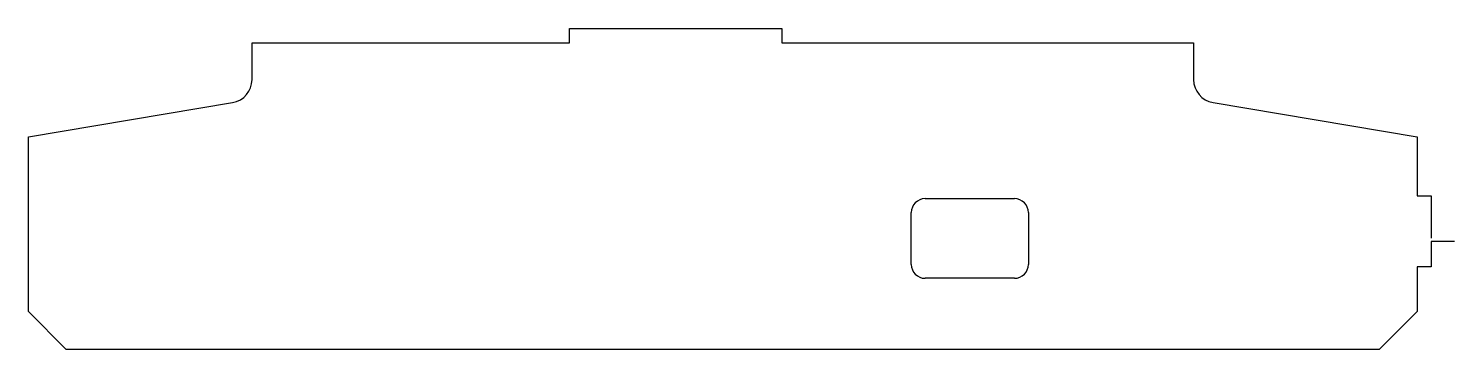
# Model space of a CAD drawing. Extents: x 337 to 640, y 5 to 73.
import ezdxf

# ---------------------------------------------------------------- set-up
doc = ezdxf.new("R2010")
doc.units = 0

msp = doc.modelspace()

# ---------------------------------------------------------------- linework, layer by layer
for p, q in [((451.95, 70.05), (451.95, 73.05)), ((451.95, 73.05), (497.05, 73.05)), ((497.05, 73.05), (497.05, 70.05)), ((384.45, 62.23), (384.45, 70.05)), ((384.45, 70.05), (451.95, 70.05)), ((497.05, 70.05), (584.55, 70.05)), ((584.55, 70.05), (584.55, 62.23)), ((336.95, 50.04), (380.32, 57.35)), ((588.68, 57.35), (632.05, 50.04)), ((336.95, 12.98), (336.95, 50.04)), ((632.05, 50.04), (632.05, 37.55)), ((527.5, 36.95), (546.5, 36.95)), ((632.05, 37.55), (635.05, 37.55)), ((635.05, 37.55), (635.05, 28.57)), ((524.55, 28.5), (524.55, 34)), ((549.45, 34), (549.45, 23)), ((524.55, 23), (524.55, 28.5)), ((640, 27.87), (635.05, 27.87)), ((635.05, 27.87), (635.05, 22.45)), ((635.05, 22.45), (632.05, 22.45)), ((632.05, 22.45), (632.05, 12.98)), ((546.5, 20.05), (527.5, 20.05)), ((344.98, 4.95), (336.95, 12.98)), ((632.05, 12.98), (624.02, 4.95)), ((624.02, 4.95), (344.98, 4.95))]:
    msp.add_line(p, q)
for centre, radius, start, end in [((379.5, 62.23), 4.95, 279.5385, 360), ((589.5, 62.23), 4.95, 180, 260.4615), ((527.5, 34), 2.95, 90, 180), ((546.5, 34), 2.95, 0, 90), ((527.5, 23), 2.95, 180, 270), ((546.5, 23), 2.95, 270, 0)]:
    msp.add_arc(centre, radius, start, end)

doc.saveas('drawing.dxf')
